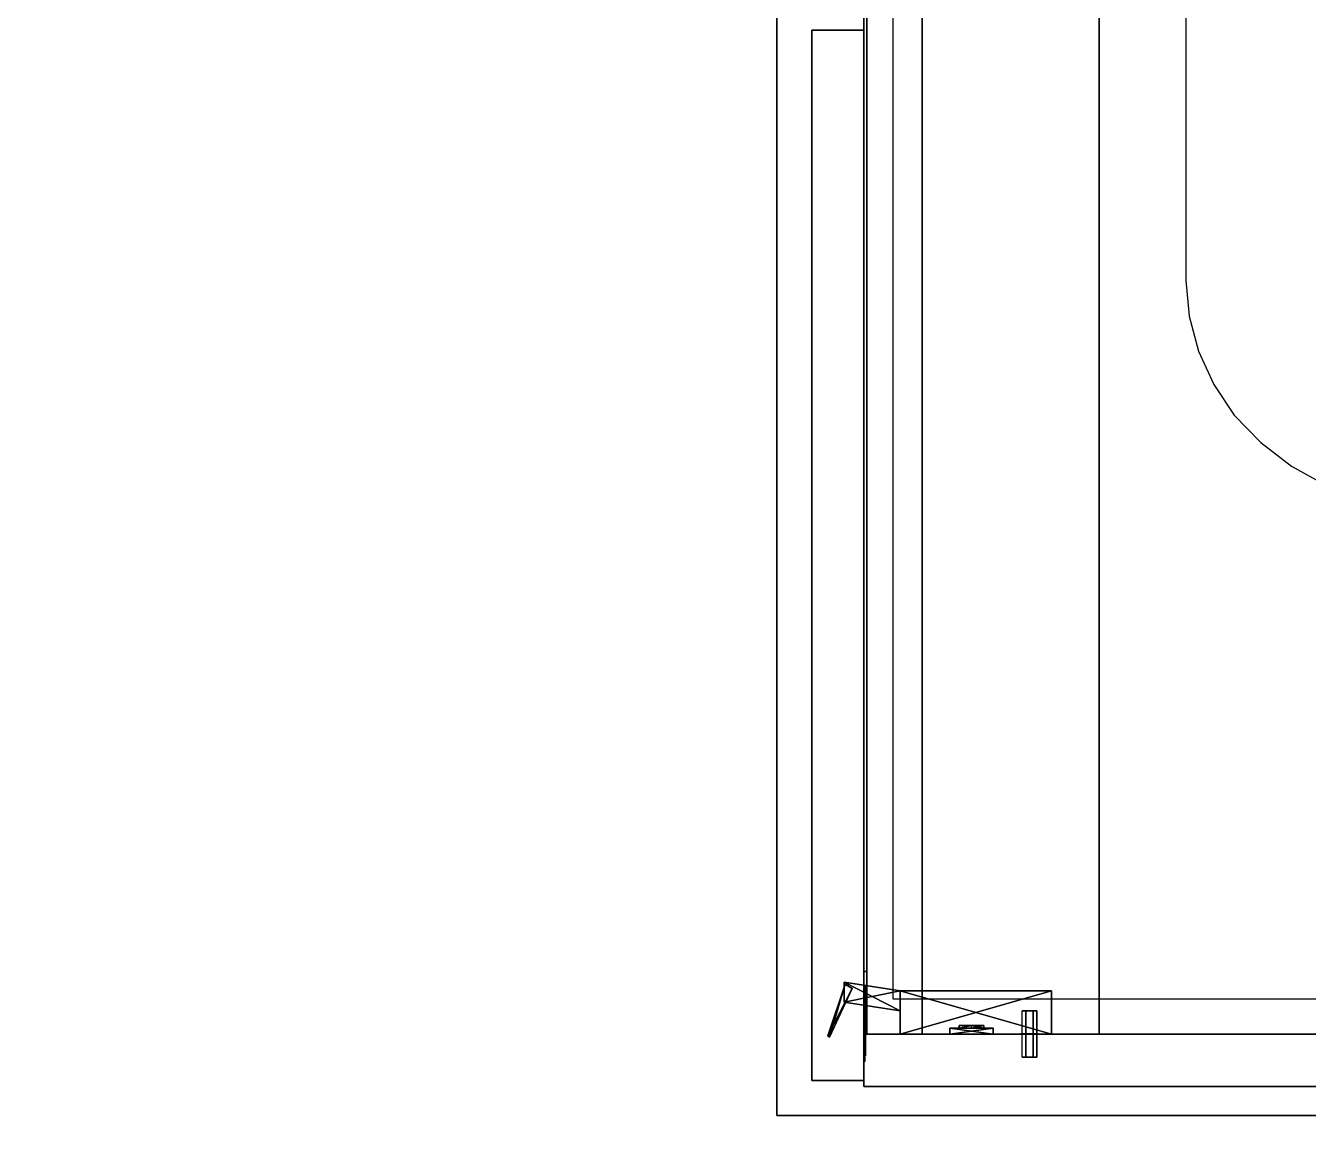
# Model space of a CAD drawing. Extents: x -150 to 6983, y -150 to 6527.
# Drawn here: x 5905.4 to 6347, y 4868.4 to 5252 of the extents above; entities that cross this region are included whole.
import ezdxf

# ---------------------------------------------------------------- set-up
doc = ezdxf.new("R2010")
doc.units = 0
for name, color, linetype in [('LAYER0', 7, 'CONTINUOUS'), ('LAYER103', 45, 'CONTINUOUS'), ('LAYER105', 7, 'CONTINUOUS'), ('LAYER107', 7, 'CONTINUOUS'), ('LAYER110', 254, 'CONTINUOUS'), ('LAYER112', 28, 'CONTINUOUS'), ('LAYER113', 253, 'CONTINUOUS'), ('LAYER114', 28, 'CONTINUOUS'), ('LAYER115', 253, 'CONTINUOUS'), ('LAYER116', 45, 'CONTINUOUS'), ('LAYER168', 19, 'CONTINUOUS'), ('LAYER93', 7, 'CONTINUOUS')]:
    doc.layers.add(name, color=color, linetype=linetype)

msp = doc.modelspace()

# ---------------------------------------------------------------- linework, layer by layer
at = {"layer": 'LAYER0', "invisible_edges": 1}
for points in [[(6983, 6527, -5), (-150, -150, -5), (-150, 6527, -5), (6983, 6527, -5)], [(-150, -150, -5), (6983, 6527, -5), (6983, -150, -5), (-150, -150, -5)], [(6983, -150), (-150, 6527), (-150, -150), (6983, -150)], [(-150, 6527), (6983, -150), (6983, 6527), (-150, 6527)]]:
    msp.add_3dface(points, dxfattribs=at)
at = {"layer": 'LAYER103', "invisible_edges": 1}
for points in [[(6771, 4905, 150), (6194, 4905, 874), (6771, 4905, 874), (6771, 4905, 150)], [(6194, 4905, 874), (6771, 4905, 150), (6194, 4905, 150), (6194, 4905, 874)], [(6771, 4905, 150), (6194, 4887, 150), (6194, 4905, 150), (6771, 4905, 150)], [(6194, 4887, 150), (6771, 4905, 150), (6771, 4887, 150), (6194, 4887, 150)], [(6194, 4887, 150), (6194, 4905, 874), (6194, 4905, 150), (6194, 4887, 150)], [(6194, 4905, 874), (6194, 4887, 150), (6194, 4887, 874), (6194, 4905, 874)], [(6771, 4887, 874), (6194, 4905, 874), (6194, 4887, 874), (6771, 4887, 874)], [(6194, 4905, 874), (6771, 4887, 874), (6771, 4905, 874), (6194, 4905, 874)], [(6194, 4887, 150), (6771, 4887, 874), (6194, 4887, 874), (6194, 4887, 150)], [(6771, 4887, 874), (6194, 4887, 150), (6771, 4887, 150), (6771, 4887, 874)]]:
    msp.add_3dface(points, dxfattribs=at)
at = {"layer": 'LAYER105', "invisible_edges": 1}
for points in [[(6275, 4905, 855.5), (6195, 5599, 855.5), (6275, 5599, 855.5), (6275, 4905, 855.5)], [(6195, 5599, 855.5), (6275, 4905, 855.5), (6195, 4905, 855.5), (6195, 5599, 855.5)], [(6195, 4905, 873.5), (6195, 5599, 855.5), (6195, 4905, 855.5), (6195, 4905, 873.5)], [(6195, 5599, 855.5), (6195, 4905, 873.5), (6195, 5599, 873.5), (6195, 5599, 855.5)], [(6195, 4905, 873.5), (6275, 5599, 873.5), (6195, 5599, 873.5), (6195, 4905, 873.5)], [(6275, 5599, 873.5), (6195, 4905, 873.5), (6275, 4905, 873.5), (6275, 5599, 873.5)], [(6275, 5599, 873.5), (6275, 4905, 855.5), (6275, 5599, 855.5), (6275, 5599, 873.5)], [(6275, 4905, 855.5), (6275, 5599, 873.5), (6275, 4905, 873.5), (6275, 4905, 855.5)], [(6275, 4905, 855.5), (6195, 4905, 873.5), (6195, 4905, 855.5), (6275, 4905, 855.5)], [(6195, 4905, 873.5), (6275, 4905, 855.5), (6275, 4905, 873.5), (6195, 4905, 873.5)]]:
    msp.add_3dface(points, dxfattribs=at)
at = {"layer": 'LAYER107', "invisible_edges": 1}
for points in [[(6746.4, 4905, 503), (6214, 5599, 503), (6746.4, 5599, 503), (6746.4, 4905, 503)], [(6214, 5599, 503), (6746.4, 4905, 503), (6214, 4905, 503), (6214, 5599, 503)], [(6214, 4905, 521), (6214, 5599, 503), (6214, 4905, 503), (6214, 4905, 521)], [(6214, 5599, 503), (6214, 4905, 521), (6214, 5599, 521), (6214, 5599, 503)], [(6214, 4905, 521), (6746.4, 5599, 521), (6214, 5599, 521), (6214, 4905, 521)], [(6746.4, 5599, 521), (6214, 4905, 521), (6746.4, 4905, 521), (6746.4, 5599, 521)], [(6746.4, 4905, 503), (6214, 4905, 521), (6214, 4905, 503), (6746.4, 4905, 503)], [(6214, 4905, 521), (6746.4, 4905, 503), (6746.4, 4905, 521), (6214, 4905, 521)]]:
    msp.add_3dface(points, dxfattribs=at)
at = {"layer": 'LAYER110'}
for points in [[(6248.5, 4913, 500.5), (6253.5, 4913, 500.5), (6252.25, 4913, 502.665), (6249.75, 4913, 502.665)], [(6248.5, 4913, 500.5), (6249.75, 4913, 498.335), (6252.25, 4913, 498.335), (6253.5, 4913, 500.5)], [(6254, 4905.05, 500.5), (6248, 4905.05, 500.5), (6249.5, 4905.05, 503.098), (6252.5, 4905.05, 503.098)], [(6254, 4905.05, 500.5), (6248, 4905.05, 500.5), (6249.5, 4905.05, 497.902), (6252.5, 4905.05, 497.902)], [(6254, 4904.95, 500.5), (6248, 4904.95, 500.5), (6249.5, 4904.95, 503.098), (6252.5, 4904.95, 503.098)], [(6254, 4904.95, 500.5), (6248, 4904.95, 500.5), (6249.5, 4904.95, 497.902), (6252.5, 4904.95, 497.902)], [(6248.5, 4897, 500.5), (6253.5, 4897, 500.5), (6252.25, 4897, 502.665), (6249.75, 4897, 502.665)], [(6248.5, 4897, 500.5), (6249.75, 4897, 498.335), (6252.25, 4897, 498.335), (6253.5, 4897, 500.5)]]:
    msp.add_3dface(points, dxfattribs=at)
at = {"layer": 'LAYER112'}
for points in [[(6195, 4926.5, 274), (6194, 4926.5, 274), (6195, 4926.5, 274)], [(6195, 4908.5, 232), (6194, 4908.5, 232), (6194, 4926.5, 232), (6195, 4926.5, 232)], [(6194, 4926.5, 232), (6194, 4926.5, 274), (6195, 4926.5, 274), (6195, 4926.5, 232)], [(6195, 4908.5, 274), (6194, 4908.5, 274), (6194, 4926.5, 274), (6195, 4926.5, 274)], [(6194, 4926.5, 232), (6194, 4908.5, 232), (6194, 4908.5, 274), (6194, 4926.5, 274)], [(6195, 4926.5, 232), (6195, 4908.5, 232), (6195, 4908.5, 232), (6195, 4926.5, 232)], [(6195, 4926.5, 274), (6195, 4908.5, 274), (6195, 4908.5, 274), (6195, 4926.5, 274)], [(6194, 4921.5, 244), (6194, 4921.5, 262), (6194, 4921.5, 244)], [(6195, 4921.5, 244), (6194, 4921.5, 244), (6194, 4921.5, 262), (6195, 4921.5, 262)], [(6195, 4921.5, 244), (6194, 4921.5, 244), (6194, 4908.5, 244), (6195, 4908.5, 244)], [(6195, 4921.5, 262), (6194, 4921.5, 262), (6194, 4908.5, 262), (6195, 4908.5, 262)], [(6194, 4908.5, 244), (6194, 4908.5, 232), (6194, 4908.5, 244)], [(6194, 4908.5, 262), (6194, 4908.5, 274), (6194, 4908.5, 262)], [(6195, 4908.5, 244), (6194, 4908.5, 244), (6194, 4908.5, 232), (6195, 4908.5, 232)], [(6195, 4908.5, 262), (6194, 4908.5, 262), (6194, 4908.5, 274), (6195, 4908.5, 274)]]:
    msp.add_3dface(points, dxfattribs=at)
for points, invisible_edges in [([(6195, 4926.5, 274), (6195, 4926.5, 232), (6195, 4921.5, 244), (6195, 4921.5, 262)], 10), ([(6195, 4926.5, 232), (6195, 4921.5, 244), (6195, 4908.5, 244), (6195, 4908.5, 232)], 1), ([(6195, 4926.5, 274), (6195, 4921.5, 262), (6195, 4908.5, 262), (6195, 4908.5, 274)], 1), ([(6194.5, 4908.5, 262), (6194.5, 4908.5, 244), (6194.5, 4921.5, 244), (6194.5, 4921.5, 262)], 1), ([(6194.25, 4908.5, 240), (6194.25, 4903.525, 240.99), (6194.25, 4904.5, 247.5), (6194.25, 4908.5, 244)], 2), ([(6194.25, 4903.525, 265.01), (6194.25, 4908.5, 266), (6194.25, 4908.5, 262), (6194.25, 4904.5, 258.5)], 8), ([(6194.5, 4904.291, 258.317), (6194.5, 4904.5, 247.5), (6194.5, 4908.5, 244), (6194.5, 4908.5, 262)], 5), ([(6194.25, 4903.525, 240.99), (6194.25, 4899.308, 243.808), (6194.25, 4901, 247.5), (6194.25, 4904.5, 247.5)], 10), ([(6194.25, 4899.308, 262.192), (6194.25, 4903.525, 265.01), (6194.25, 4904.5, 258.5), (6194.25, 4901, 258.5)], 10), ([(6194.5, 4897.5, 258.5), (6194.5, 4897.5, 247.5), (6194.5, 4904.5, 247.5), (6194.5, 4904.291, 258.317)], 4), ([(6194.25, 4899.308, 243.808), (6194.25, 4896.49, 248.025), (6194.25, 4897.5, 247.5), (6194.25, 4901, 247.5)], 10), ([(6194.25, 4896.49, 257.975), (6194.25, 4899.308, 262.192), (6194.25, 4901, 258.5), (6194.25, 4897.5, 258.5)], 10), ([(6194.25, 4896.49, 248.025), (6194.25, 4895.5, 253), (6194.25, 4897.5, 253), (6194.25, 4897.5, 247.5)], 10), ([(6194.25, 4895.5, 253), (6194.25, 4896.49, 257.975), (6194.25, 4897.5, 258.5), (6194.25, 4897.5, 253)], 10)]:
    msp.add_3dface(points, dxfattribs=dict(at, invisible_edges=invisible_edges))
at = {"layer": 'LAYER113'}
for points in [[(6189.925, 4920.692, 247.348), (6181.5, 4904.409, 247.348), (6187.544, 4922.182, 247.348), (6189.925, 4920.692, 247.348)], [(6182.077, 4903.918, 258.652), (6187.544, 4922.182, 258.652), (6181.5, 4904.409, 258.652), (6182.077, 4903.918, 258.652)], [(6181.5, 4904.409, 247.348), (6181.5, 4904.409, 258.652), (6187.544, 4922.182, 247.348), (6181.5, 4904.409, 247.348)], [(6187.544, 4922.182, 247.348), (6181.5, 4904.409, 258.652), (6187.544, 4922.182, 258.652), (6187.544, 4922.182, 247.348)], [(6182.077, 4903.918, 247.348), (6181.5, 4904.409, 247.348), (6189.925, 4920.692, 247.348), (6182.077, 4903.918, 247.348)], [(6189.925, 4920.692, 258.652), (6187.544, 4922.182, 258.652), (6182.077, 4903.918, 258.652), (6189.925, 4920.692, 258.652)], [(6187.135, 4915.942, 246.217), (6187.135, 4922.906, 246.217), (6206.5, 4912.958, 246.217), (6187.135, 4915.942, 246.217)], [(6206.5, 4912.958, 246.217), (6187.135, 4922.906, 246.217), (6206.5, 4919.921, 246.217), (6206.5, 4912.958, 246.217)], [(6187.135, 4915.942, 259.783), (6206.5, 4919.921, 259.783), (6187.135, 4922.906, 259.783), (6187.135, 4915.942, 259.783)], [(6187.135, 4922.906, 246.217), (6187.135, 4922.906, 259.783), (6206.5, 4919.921, 246.217), (6187.135, 4922.906, 246.217)], [(6206.5, 4919.921, 246.217), (6187.135, 4922.906, 259.783), (6206.5, 4919.921, 259.783), (6206.5, 4919.921, 246.217)], [(6206.5, 4912.958, 259.783), (6206.5, 4919.921, 259.783), (6187.135, 4915.942, 259.783), (6206.5, 4912.958, 259.783)], [(6206.5, 4905, 246.217), (6206.5, 4919.921, 246.217), (6258.5, 4905, 246.217), (6206.5, 4905, 246.217)], [(6258.5, 4905, 246.217), (6206.5, 4919.921, 246.217), (6258.5, 4919.921, 246.217), (6258.5, 4905, 246.217)], [(6258.5, 4905, 259.783), (6258.5, 4919.921, 259.783), (6206.5, 4905, 259.783), (6258.5, 4905, 259.783)], [(6206.5, 4905, 259.783), (6258.5, 4919.921, 259.783), (6206.5, 4919.921, 259.783), (6206.5, 4905, 259.783)], [(6206.5, 4919.921, 246.217), (6206.5, 4919.921, 259.783), (6258.5, 4919.921, 246.217), (6206.5, 4919.921, 246.217)], [(6258.5, 4919.921, 246.217), (6206.5, 4919.921, 259.783), (6258.5, 4919.921, 259.783), (6258.5, 4919.921, 246.217)], [(6258.5, 4905, 246.217), (6258.5, 4919.921, 246.217), (6258.5, 4905, 259.783), (6258.5, 4905, 246.217)], [(6258.5, 4905, 259.783), (6258.5, 4919.921, 246.217), (6258.5, 4919.921, 259.783), (6258.5, 4905, 259.783)], [(6223.5, 4906.99, 279), (6223.5, 4905, 279), (6238.5, 4905, 279), (6223.5, 4906.99, 279)], [(6223.5, 4906.99, 279), (6238.5, 4905, 279), (6238.5, 4906.99, 279), (6223.5, 4906.99, 279)], [(6238.5, 4906.99, 227), (6238.5, 4905, 227), (6223.5, 4905, 227), (6238.5, 4906.99, 227)], [(6238.5, 4906.99, 227), (6223.5, 4905, 227), (6223.5, 4906.99, 227), (6238.5, 4906.99, 227)], [(6223.5, 4905, 227), (6223.5, 4905, 279), (6223.5, 4906.99, 279), (6223.5, 4905, 227)], [(6223.5, 4905, 227), (6223.5, 4906.99, 279), (6223.5, 4906.99, 227), (6223.5, 4905, 227)], [(6223.5, 4906.99, 227), (6223.5, 4906.99, 279), (6238.5, 4906.99, 279), (6223.5, 4906.99, 227)], [(6223.5, 4906.99, 227), (6238.5, 4906.99, 279), (6238.5, 4906.99, 227), (6223.5, 4906.99, 227)], [(6226.757, 4907.984, 271.087), (6231, 4907.984, 266.291), (6226.757, 4906.99, 271.087), (6226.757, 4907.984, 271.087)], [(6226.757, 4906.99, 271.087), (6231, 4907.984, 266.291), (6231, 4906.99, 266.291), (6226.757, 4906.99, 271.087)], [(6231, 4906.99, 275.883), (6231, 4907.984, 275.883), (6226.757, 4906.99, 271.087), (6231, 4906.99, 275.883)], [(6226.757, 4906.99, 271.087), (6231, 4907.984, 275.883), (6226.757, 4907.984, 271.087), (6226.757, 4906.99, 271.087)], [(6231, 4907.984, 275.883), (6235.243, 4907.984, 271.087), (6226.757, 4907.984, 271.087), (6231, 4907.984, 275.883)], [(6226.757, 4907.984, 271.087), (6235.243, 4907.984, 271.087), (6231, 4907.984, 266.291), (6226.757, 4907.984, 271.087)], [(6226.757, 4907.984, 234.913), (6231, 4907.984, 230.117), (6226.757, 4906.99, 234.913), (6226.757, 4907.984, 234.913)], [(6226.757, 4906.99, 234.913), (6231, 4907.984, 230.117), (6231, 4906.99, 230.117), (6226.757, 4906.99, 234.913)], [(6231, 4906.99, 239.709), (6231, 4907.984, 239.709), (6226.757, 4906.99, 234.913), (6231, 4906.99, 239.709)], [(6226.757, 4906.99, 234.913), (6231, 4907.984, 239.709), (6226.757, 4907.984, 234.913), (6226.757, 4906.99, 234.913)], [(6231, 4907.984, 239.709), (6235.243, 4907.984, 234.913), (6226.757, 4907.984, 234.913), (6231, 4907.984, 239.709)], [(6226.757, 4907.984, 234.913), (6235.243, 4907.984, 234.913), (6231, 4907.984, 230.117), (6226.757, 4907.984, 234.913)], [(6231, 4906.99, 275.883), (6231, 4906.99, 266.291), (6226.757, 4906.99, 271.087), (6231, 4906.99, 275.883)], [(6231, 4906.99, 239.709), (6231, 4906.99, 230.117), (6226.757, 4906.99, 234.913), (6231, 4906.99, 239.709)], [(6231, 4907.984, 266.291), (6235.243, 4907.984, 271.087), (6231, 4906.99, 266.291), (6231, 4907.984, 266.291)], [(6231, 4906.99, 266.291), (6235.243, 4907.984, 271.087), (6235.243, 4906.99, 271.087), (6231, 4906.99, 266.291)], [(6235.243, 4907.984, 271.087), (6231, 4907.984, 275.883), (6235.243, 4906.99, 271.087), (6235.243, 4907.984, 271.087)], [(6235.243, 4906.99, 271.087), (6231, 4907.984, 275.883), (6231, 4906.99, 275.883), (6235.243, 4906.99, 271.087)], [(6231, 4907.984, 230.117), (6235.243, 4907.984, 234.913), (6231, 4906.99, 230.117), (6231, 4907.984, 230.117)], [(6231, 4906.99, 230.117), (6235.243, 4907.984, 234.913), (6235.243, 4906.99, 234.913), (6231, 4906.99, 230.117)], [(6235.243, 4907.984, 234.913), (6231, 4907.984, 239.709), (6235.243, 4906.99, 234.913), (6235.243, 4907.984, 234.913)], [(6235.243, 4906.99, 234.913), (6231, 4907.984, 239.709), (6231, 4906.99, 239.709), (6235.243, 4906.99, 234.913)], [(6231, 4906.99, 275.883), (6235.243, 4906.99, 271.087), (6231, 4906.99, 266.291), (6231, 4906.99, 275.883)], [(6231, 4906.99, 239.709), (6235.243, 4906.99, 234.913), (6231, 4906.99, 230.117), (6231, 4906.99, 239.709)], [(6238.5, 4906.99, 279), (6238.5, 4905, 279), (6238.5, 4905, 227), (6238.5, 4906.99, 279)], [(6238.5, 4906.99, 279), (6238.5, 4905, 227), (6238.5, 4906.99, 227), (6238.5, 4906.99, 279)]]:
    msp.add_3dface(points, dxfattribs=at)
at = {"layer": 'LAYER114'}
for points in [[(6195, 4926.5, 792), (6194, 4926.5, 792), (6195, 4926.5, 792)], [(6195, 4908.5, 750), (6194, 4908.5, 750), (6194, 4926.5, 750), (6195, 4926.5, 750)], [(6194, 4926.5, 750), (6194, 4926.5, 792), (6195, 4926.5, 792), (6195, 4926.5, 750)], [(6195, 4908.5, 792), (6194, 4908.5, 792), (6194, 4926.5, 792), (6195, 4926.5, 792)], [(6194, 4926.5, 750), (6194, 4908.5, 750), (6194, 4908.5, 792), (6194, 4926.5, 792)], [(6195, 4926.5, 750), (6195, 4908.5, 750), (6195, 4908.5, 750), (6195, 4926.5, 750)], [(6195, 4926.5, 792), (6195, 4908.5, 792), (6195, 4908.5, 792), (6195, 4926.5, 792)], [(6194, 4921.5, 762), (6194, 4921.5, 780), (6194, 4921.5, 762)], [(6195, 4921.5, 762), (6194, 4921.5, 762), (6194, 4921.5, 780), (6195, 4921.5, 780)], [(6195, 4921.5, 762), (6194, 4921.5, 762), (6194, 4908.5, 762), (6195, 4908.5, 762)], [(6195, 4921.5, 780), (6194, 4921.5, 780), (6194, 4908.5, 780), (6195, 4908.5, 780)], [(6194, 4908.5, 762), (6194, 4908.5, 750), (6194, 4908.5, 762)], [(6194, 4908.5, 780), (6194, 4908.5, 792), (6194, 4908.5, 780)], [(6195, 4908.5, 762), (6194, 4908.5, 762), (6194, 4908.5, 750), (6195, 4908.5, 750)], [(6195, 4908.5, 780), (6194, 4908.5, 780), (6194, 4908.5, 792), (6195, 4908.5, 792)]]:
    msp.add_3dface(points, dxfattribs=at)
for points, invisible_edges in [([(6195, 4926.5, 792), (6195, 4926.5, 750), (6195, 4921.5, 762), (6195, 4921.5, 780)], 10), ([(6195, 4926.5, 750), (6195, 4921.5, 762), (6195, 4908.5, 762), (6195, 4908.5, 750)], 1), ([(6195, 4926.5, 792), (6195, 4921.5, 780), (6195, 4908.5, 780), (6195, 4908.5, 792)], 1), ([(6194.5, 4908.5, 780), (6194.5, 4908.5, 762), (6194.5, 4921.5, 762), (6194.5, 4921.5, 780)], 1), ([(6194.25, 4908.5, 758), (6194.25, 4903.525, 758.99), (6194.25, 4904.5, 765.5), (6194.25, 4908.5, 762)], 2), ([(6194.25, 4903.525, 783.01), (6194.25, 4908.5, 784), (6194.25, 4908.5, 780), (6194.25, 4904.5, 776.5)], 8), ([(6194.5, 4904.291, 776.317), (6194.5, 4904.5, 765.5), (6194.5, 4908.5, 762), (6194.5, 4908.5, 780)], 5), ([(6194.25, 4903.525, 758.99), (6194.25, 4899.308, 761.808), (6194.25, 4901, 765.5), (6194.25, 4904.5, 765.5)], 10), ([(6194.25, 4899.308, 780.192), (6194.25, 4903.525, 783.01), (6194.25, 4904.5, 776.5), (6194.25, 4901, 776.5)], 10), ([(6194.5, 4897.5, 776.5), (6194.5, 4897.5, 765.5), (6194.5, 4904.5, 765.5), (6194.5, 4904.291, 776.317)], 4), ([(6194.25, 4899.308, 761.808), (6194.25, 4896.49, 766.025), (6194.25, 4897.5, 765.5), (6194.25, 4901, 765.5)], 10), ([(6194.25, 4896.49, 775.975), (6194.25, 4899.308, 780.192), (6194.25, 4901, 776.5), (6194.25, 4897.5, 776.5)], 10), ([(6194.25, 4896.49, 766.025), (6194.25, 4895.5, 771), (6194.25, 4897.5, 771), (6194.25, 4897.5, 765.5)], 10), ([(6194.25, 4895.5, 771), (6194.25, 4896.49, 775.975), (6194.25, 4897.5, 776.5), (6194.25, 4897.5, 771)], 10)]:
    msp.add_3dface(points, dxfattribs=dict(at, invisible_edges=invisible_edges))
at = {"layer": 'LAYER115'}
for points in [[(6189.925, 4920.692, 765.348), (6181.5, 4904.409, 765.348), (6187.544, 4922.182, 765.348), (6189.925, 4920.692, 765.348)], [(6182.077, 4903.918, 776.652), (6187.544, 4922.182, 776.652), (6181.5, 4904.409, 776.652), (6182.077, 4903.918, 776.652)], [(6181.5, 4904.409, 765.348), (6181.5, 4904.409, 776.652), (6187.544, 4922.182, 765.348), (6181.5, 4904.409, 765.348)], [(6187.544, 4922.182, 765.348), (6181.5, 4904.409, 776.652), (6187.544, 4922.182, 776.652), (6187.544, 4922.182, 765.348)], [(6182.077, 4903.918, 765.348), (6181.5, 4904.409, 765.348), (6189.925, 4920.692, 765.348), (6182.077, 4903.918, 765.348)], [(6189.925, 4920.692, 776.652), (6187.544, 4922.182, 776.652), (6182.077, 4903.918, 776.652), (6189.925, 4920.692, 776.652)], [(6187.135, 4915.942, 764.217), (6187.135, 4922.906, 764.217), (6206.5, 4912.958, 764.217), (6187.135, 4915.942, 764.217)], [(6206.5, 4912.958, 764.217), (6187.135, 4922.906, 764.217), (6206.5, 4919.921, 764.217), (6206.5, 4912.958, 764.217)], [(6187.135, 4915.942, 777.783), (6206.5, 4919.921, 777.783), (6187.135, 4922.906, 777.783), (6187.135, 4915.942, 777.783)], [(6187.135, 4922.906, 764.217), (6187.135, 4922.906, 777.783), (6206.5, 4919.921, 764.217), (6187.135, 4922.906, 764.217)], [(6206.5, 4919.921, 764.217), (6187.135, 4922.906, 777.783), (6206.5, 4919.921, 777.783), (6206.5, 4919.921, 764.217)], [(6206.5, 4912.958, 777.783), (6206.5, 4919.921, 777.783), (6187.135, 4915.942, 777.783), (6206.5, 4912.958, 777.783)], [(6206.5, 4905, 764.217), (6206.5, 4919.921, 764.217), (6258.5, 4905, 764.217), (6206.5, 4905, 764.217)], [(6258.5, 4905, 764.217), (6206.5, 4919.921, 764.217), (6258.5, 4919.921, 764.217), (6258.5, 4905, 764.217)], [(6258.5, 4905, 777.783), (6258.5, 4919.921, 777.783), (6206.5, 4905, 777.783), (6258.5, 4905, 777.783)], [(6206.5, 4905, 777.783), (6258.5, 4919.921, 777.783), (6206.5, 4919.921, 777.783), (6206.5, 4905, 777.783)], [(6206.5, 4919.921, 764.217), (6206.5, 4919.921, 777.783), (6258.5, 4919.921, 764.217), (6206.5, 4919.921, 764.217)], [(6258.5, 4919.921, 764.217), (6206.5, 4919.921, 777.783), (6258.5, 4919.921, 777.783), (6258.5, 4919.921, 764.217)], [(6258.5, 4905, 764.217), (6258.5, 4919.921, 764.217), (6258.5, 4905, 777.783), (6258.5, 4905, 764.217)], [(6258.5, 4905, 777.783), (6258.5, 4919.921, 764.217), (6258.5, 4919.921, 777.783), (6258.5, 4905, 777.783)], [(6223.5, 4906.99, 797), (6223.5, 4905, 797), (6238.5, 4905, 797), (6223.5, 4906.99, 797)], [(6223.5, 4906.99, 797), (6238.5, 4905, 797), (6238.5, 4906.99, 797), (6223.5, 4906.99, 797)], [(6238.5, 4906.99, 745), (6238.5, 4905, 745), (6223.5, 4905, 745), (6238.5, 4906.99, 745)], [(6238.5, 4906.99, 745), (6223.5, 4905, 745), (6223.5, 4906.99, 745), (6238.5, 4906.99, 745)], [(6223.5, 4905, 745), (6223.5, 4905, 797), (6223.5, 4906.99, 797), (6223.5, 4905, 745)], [(6223.5, 4905, 745), (6223.5, 4906.99, 797), (6223.5, 4906.99, 745), (6223.5, 4905, 745)], [(6223.5, 4906.99, 745), (6223.5, 4906.99, 797), (6238.5, 4906.99, 797), (6223.5, 4906.99, 745)], [(6223.5, 4906.99, 745), (6238.5, 4906.99, 797), (6238.5, 4906.99, 745), (6223.5, 4906.99, 745)], [(6226.757, 4907.984, 789.087), (6231, 4907.984, 784.291), (6226.757, 4906.99, 789.087), (6226.757, 4907.984, 789.087)], [(6226.757, 4906.99, 789.087), (6231, 4907.984, 784.291), (6231, 4906.99, 784.291), (6226.757, 4906.99, 789.087)], [(6231, 4906.99, 793.883), (6231, 4907.984, 793.883), (6226.757, 4906.99, 789.087), (6231, 4906.99, 793.883)], [(6226.757, 4906.99, 789.087), (6231, 4907.984, 793.883), (6226.757, 4907.984, 789.087), (6226.757, 4906.99, 789.087)], [(6231, 4907.984, 793.883), (6235.243, 4907.984, 789.087), (6226.757, 4907.984, 789.087), (6231, 4907.984, 793.883)], [(6226.757, 4907.984, 789.087), (6235.243, 4907.984, 789.087), (6231, 4907.984, 784.291), (6226.757, 4907.984, 789.087)], [(6226.757, 4907.984, 752.913), (6231, 4907.984, 748.117), (6226.757, 4906.99, 752.913), (6226.757, 4907.984, 752.913)], [(6226.757, 4906.99, 752.913), (6231, 4907.984, 748.117), (6231, 4906.99, 748.117), (6226.757, 4906.99, 752.913)], [(6231, 4906.99, 757.709), (6231, 4907.984, 757.709), (6226.757, 4906.99, 752.913), (6231, 4906.99, 757.709)], [(6226.757, 4906.99, 752.913), (6231, 4907.984, 757.709), (6226.757, 4907.984, 752.913), (6226.757, 4906.99, 752.913)], [(6231, 4907.984, 757.709), (6235.243, 4907.984, 752.913), (6226.757, 4907.984, 752.913), (6231, 4907.984, 757.709)], [(6226.757, 4907.984, 752.913), (6235.243, 4907.984, 752.913), (6231, 4907.984, 748.117), (6226.757, 4907.984, 752.913)], [(6231, 4906.99, 793.883), (6231, 4906.99, 784.291), (6226.757, 4906.99, 789.087), (6231, 4906.99, 793.883)], [(6231, 4906.99, 757.709), (6231, 4906.99, 748.117), (6226.757, 4906.99, 752.913), (6231, 4906.99, 757.709)], [(6231, 4907.984, 784.291), (6235.243, 4907.984, 789.087), (6231, 4906.99, 784.291), (6231, 4907.984, 784.291)], [(6231, 4906.99, 784.291), (6235.243, 4907.984, 789.087), (6235.243, 4906.99, 789.087), (6231, 4906.99, 784.291)], [(6235.243, 4907.984, 789.087), (6231, 4907.984, 793.883), (6235.243, 4906.99, 789.087), (6235.243, 4907.984, 789.087)], [(6235.243, 4906.99, 789.087), (6231, 4907.984, 793.883), (6231, 4906.99, 793.883), (6235.243, 4906.99, 789.087)], [(6231, 4907.984, 748.117), (6235.243, 4907.984, 752.913), (6231, 4906.99, 748.117), (6231, 4907.984, 748.117)], [(6231, 4906.99, 748.117), (6235.243, 4907.984, 752.913), (6235.243, 4906.99, 752.913), (6231, 4906.99, 748.117)], [(6235.243, 4907.984, 752.913), (6231, 4907.984, 757.709), (6235.243, 4906.99, 752.913), (6235.243, 4907.984, 752.913)], [(6235.243, 4906.99, 752.913), (6231, 4907.984, 757.709), (6231, 4906.99, 757.709), (6235.243, 4906.99, 752.913)], [(6231, 4906.99, 793.883), (6235.243, 4906.99, 789.087), (6231, 4906.99, 784.291), (6231, 4906.99, 793.883)], [(6231, 4906.99, 757.709), (6235.243, 4906.99, 752.913), (6231, 4906.99, 748.117), (6231, 4906.99, 757.709)], [(6238.5, 4906.99, 797), (6238.5, 4905, 797), (6238.5, 4905, 745), (6238.5, 4906.99, 797)], [(6238.5, 4906.99, 797), (6238.5, 4905, 745), (6238.5, 4906.99, 745), (6238.5, 4906.99, 797)]]:
    msp.add_3dface(points, dxfattribs=at)
at = {"layer": 'LAYER116', "invisible_edges": 1}
for points in [[(6176, 5250.5, 153), (6194, 4889, 153), (6176, 4889, 153), (6176, 5250.5, 153)], [(6194, 4889, 153), (6176, 5250.5, 153), (6194, 5250.5, 153), (6194, 4889, 153)], [(6194, 5250.5, 871), (6176, 4889, 871), (6194, 4889, 871), (6194, 5250.5, 871)], [(6176, 4889, 871), (6194, 5250.5, 871), (6176, 5250.5, 871), (6176, 4889, 871)], [(6176, 5250.5, 153), (6194, 5250.5, 871), (6194, 5250.5, 153), (6176, 5250.5, 153)], [(6194, 5250.5, 871), (6176, 5250.5, 153), (6176, 5250.5, 871), (6194, 5250.5, 871)], [(6176, 4889, 871), (6176, 5250.5, 153), (6176, 4889, 153), (6176, 4889, 871)], [(6176, 5250.5, 153), (6176, 4889, 871), (6176, 5250.5, 871), (6176, 5250.5, 153)], [(6194, 5250.5, 871), (6194, 4889, 153), (6194, 5250.5, 153), (6194, 5250.5, 871)], [(6194, 4889, 153), (6194, 5250.5, 871), (6194, 4889, 871), (6194, 4889, 153)], [(6176, 4889, 871), (6194, 4889, 153), (6194, 4889, 871), (6176, 4889, 871)], [(6194, 4889, 153), (6176, 4889, 871), (6176, 4889, 153), (6194, 4889, 153)]]:
    msp.add_3dface(points, dxfattribs=at)
at = {"layer": 'LAYER168'}
for points, invisible_edges in [([(6164, 6377, 874), (6256.1, 6317.49, 874), (6164, 4877, 874), (6164, 6377, 874)], 3), ([(6164, 6377, 912), (6164, 4877, 874), (6164, 4877, 912), (6164, 6377, 912)], 1), ([(6164, 4877, 874), (6164, 6377, 912), (6164, 6377, 874), (6164, 4877, 874)], 1), ([(6204, 5738, 912), (6164, 6377, 912), (6204, 4917, 912), (6204, 5738, 912)], 3), ([(6164, 4877, 912), (6204, 4917, 912), (6164, 6377, 912), (6164, 4877, 912)], 3), ([(6256.1, 5801.15, 874), (6164, 4877, 874), (6256.1, 6317.49, 874), (6256.1, 5801.15, 874)], 3), ([(6304.77, 5164.36, 874), (6164, 4877, 874), (6256.1, 5801.15, 874), (6304.77, 5164.36, 874)], 7), ([(6304.77, 5164.36, 874), (6256.1, 5801.15, 874), (6304.77, 5409.84, 874), (6304.77, 5164.36, 874)], 3), ([(6305.91, 5152.06, 874), (6164, 4877, 874), (6304.77, 5164.36, 874), (6305.91, 5152.06, 874)], 3), ([(6309.12, 5139.96, 874), (6164, 4877, 874), (6305.91, 5152.06, 874), (6309.12, 5139.96, 874)], 3), ([(6314.38, 5128.48, 874), (6164, 4877, 874), (6309.12, 5139.96, 874), (6314.38, 5128.48, 874)], 3), ([(6321.46, 5118.02, 874), (6164, 4877, 874), (6314.38, 5128.48, 874), (6321.46, 5118.02, 874)], 3), ([(6330.61, 5108.58, 874), (6164, 4877, 874), (6321.46, 5118.02, 874), (6330.61, 5108.58, 874)], 3), ([(6341.13, 5100.38, 874), (6164, 4877, 874), (6330.61, 5108.58, 874), (6341.13, 5100.38, 874)], 3), ([(6352.79, 5094.02, 874), (6164, 4877, 874), (6341.13, 5100.38, 874), (6352.79, 5094.02, 874)], 3), ([(6164, 4877, 874), (6352.79, 5094.02, 874), (6771, 4877, 874), (6164, 4877, 874)], 3), ([(6204, 4917, 912), (6164, 4877, 912), (6771, 4877, 912), (6204, 4917, 912)], 5), ([(6204, 4917, 912), (6771, 4877, 912), (6751, 4917, 912), (6204, 4917, 912)], 3), ([(6771, 4877, 912), (6164, 4877, 874), (6771, 4877, 874), (6771, 4877, 912)], 1), ([(6164, 4877, 874), (6771, 4877, 912), (6164, 4877, 912), (6164, 4877, 874)], 1)]:
    msp.add_3dface(points, dxfattribs=dict(at, invisible_edges=invisible_edges))
at = {"layer": 'LAYER93', "invisible_edges": 1}
for points in [[(6771, 4905, 151), (6194, 5599, 151), (6771, 5599, 151), (6771, 4905, 151)], [(6194, 5599, 151), (6771, 4905, 151), (6194, 4905, 151), (6194, 5599, 151)], [(6194, 4905, 169), (6194, 5599, 151), (6194, 4905, 151), (6194, 4905, 169)], [(6194, 5599, 151), (6194, 4905, 169), (6194, 5599, 169), (6194, 5599, 151)], [(6194, 4905, 169), (6771, 5599, 169), (6194, 5599, 169), (6194, 4905, 169)], [(6771, 5599, 169), (6194, 4905, 169), (6771, 4905, 169), (6771, 5599, 169)], [(6771, 4905, 151), (6194, 4905, 169), (6194, 4905, 151), (6771, 4905, 151)], [(6194, 4905, 169), (6771, 4905, 151), (6771, 4905, 169), (6194, 4905, 169)]]:
    msp.add_3dface(points, dxfattribs=at)

# ---------------------------------------------------------------- meshes
at = {"layer": 'LAYER110'}
mesh = msp.add_polymesh((2, 6), dxfattribs=dict(at, n_close=True))
for k, corner in enumerate([(6248.5, 4913, 500.5), (6249.75, 4913, 502.665), (6252.25, 4913, 502.665), (6253.5, 4913, 500.5), (6252.25, 4913, 498.335), (6249.75, 4913, 498.335), (6248.5, 4897, 500.5), (6249.75, 4897, 502.665), (6252.25, 4897, 502.665), (6253.5, 4897, 500.5), (6252.25, 4897, 498.335), (6249.75, 4897, 498.335)]):
    mesh.set_mesh_vertex(divmod(k, 6), corner)
mesh = msp.add_polymesh((2, 6), dxfattribs=dict(at, n_close=True))
for k, corner in enumerate([(6248, 4905.05, 500.5), (6249.5, 4905.05, 503.098), (6252.5, 4905.05, 503.098), (6254, 4905.05, 500.5), (6252.5, 4905.05, 497.902), (6249.5, 4905.05, 497.902), (6248, 4904.95, 500.5), (6249.5, 4904.95, 503.098), (6252.5, 4904.95, 503.098), (6254, 4904.95, 500.5), (6252.5, 4904.95, 497.902), (6249.5, 4904.95, 497.902)]):
    mesh.set_mesh_vertex(divmod(k, 6), corner)
at = {"layer": 'LAYER112'}
mesh = msp.add_polymesh((2, 9), dxfattribs=at)
for k, corner in enumerate([(6194.25, 4908.5, 240), (6194.25, 4903.525, 240.99), (6194.25, 4899.308, 243.808), (6194.25, 4896.49, 248.025), (6194.25, 4895.5, 253), (6194.25, 4896.49, 257.975), (6194.25, 4899.308, 262.192), (6194.25, 4903.525, 265.01), (6194.25, 4908.5, 266), (6194, 4908.5, 240), (6194, 4903.525, 240.99), (6194, 4899.308, 243.808), (6194, 4896.49, 248.025), (6194, 4895.5, 253), (6194, 4896.49, 257.975), (6194, 4899.308, 262.192), (6194, 4903.525, 265.01), (6194, 4908.5, 266)]):
    mesh.set_mesh_vertex(divmod(k, 9), corner)
at = {"layer": 'LAYER114'}
mesh = msp.add_polymesh((2, 9), dxfattribs=at)
for k, corner in enumerate([(6194.25, 4908.5, 758), (6194.25, 4903.525, 758.99), (6194.25, 4899.308, 761.808), (6194.25, 4896.49, 766.025), (6194.25, 4895.5, 771), (6194.25, 4896.49, 775.975), (6194.25, 4899.308, 780.192), (6194.25, 4903.525, 783.01), (6194.25, 4908.5, 784), (6194, 4908.5, 758), (6194, 4903.525, 758.99), (6194, 4899.308, 761.808), (6194, 4896.49, 766.025), (6194, 4895.5, 771), (6194, 4896.49, 775.975), (6194, 4899.308, 780.192), (6194, 4903.525, 783.01), (6194, 4908.5, 784)]):
    mesh.set_mesh_vertex(divmod(k, 9), corner)

doc.saveas('drawing.dxf')
